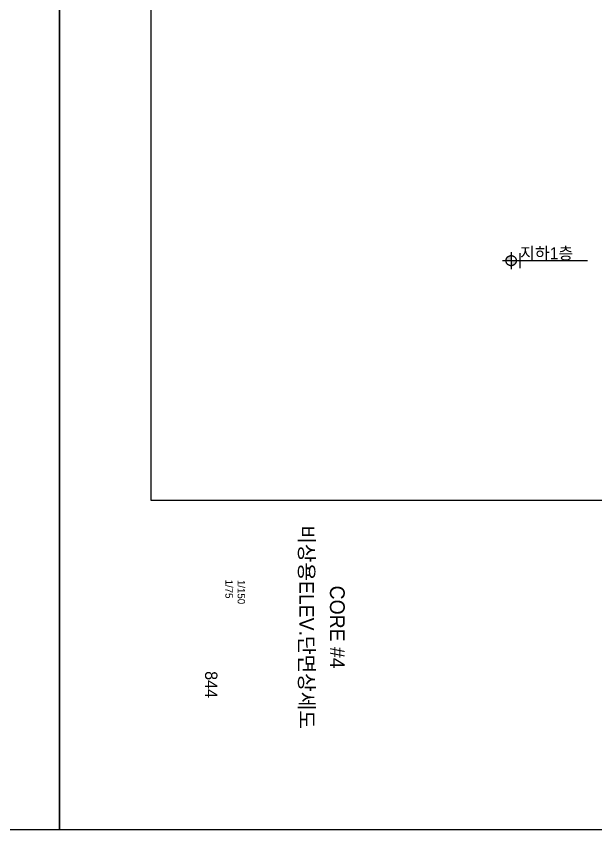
# Model space of a CAD drawing. Header units: millimetres. Extents: x 11948722 to 13111668, y -10771712 to -10232988.
# Drawn here: x 12205808 to 12217550, y -10587159 to -10570684 of the extents above; entities that cross this region are included whole.
import ezdxf
from ezdxf.enums import TextEntityAlignment as Align

# ---------------------------------------------------------------- set-up
doc = ezdxf.new("R2010")
doc.units = ezdxf.units.MM
doc.header["$LTSCALE"] = 150
doc.header["$MEASUREMENT"] = 0
doc.linetypes.add('Xref-계단단면도$0$CEN', pattern=[62, 60, -1, 0, -1])
doc.layers.get('Defpoints').update_dxf_attribs({"color": 117, "linetype": 'CONTINUOUS'})
for name, color, linetype in [('A-TXT-5.0', 3, 'CONTINUOUS'), ('TEX-SYM', 3, 'CONTINUOUS'), ('TXT1', 3, 'CONTINUOUS'), ('Xref-계단단면도$0$A-TXT-3.0', 3, 'CONTINUOUS'), ('Xref-계단단면도$0$SYM', 7, 'CONTINUOUS'), ('Xref-계단단면도$0$SYM-1', 7, 'CONTINUOUS')]:
    doc.layers.add(name, color=color, linetype=linetype)
doc.styles.add('Xref-계단단면도$0$돋움', font='')
doc.styles.add('돋움', font='')
doc.styles.get('Xref-계단단면도$0$돋움').set_extended_font_data('Dotum')
doc.styles.get('돋움').set_extended_font_data('Dotum')

msp = doc.modelspace()

# ---------------------------------------------------------------- hatches: boundary and pattern name
at = {"layer": 'Xref-계단단면도$0$SYM', "linetype": 'Xref-계단단면도$0$CEN'}
h = msp.add_hatch(color=7, dxfattribs=at)
h.paths.add_polyline_path([(12215938.7, -10575633.8), (12215835.5, -10575633.8), (12215835.5, -10575737, 0.4142136)])
h.paths.add_polyline_path([(12215835.5, -10575530.6, 0.4142136), (12215732.3, -10575633.8), (12215835.5, -10575633.8)])

# ---------------------------------------------------------------- linework, layer by layer
at = {"layer": 'Defpoints'}
msp.add_line((12216015.5, -10575783.8), (12216015.5, -10575483.8), dxfattribs=at)
msp.add_line((12216015.5, -10575783.8), (12216015.5, -10575483.8), dxfattribs=at)
at = {"layer": 'Defpoints', "ltscale": 1200}
for points in [[(12162131.5, -10524159.4), (12206681.5, -10524159.4), (12206681.5, -10587159.4), (12162131.5, -10587159.4)], [(12206681.5, -10524159.4), (12251231.5, -10524159.4), (12251231.5, -10587159.4), (12206681.5, -10587159.4)], [(12208534.4, -10580484.4), (12249484.4, -10580484.4), (12249484.4, -10525959.4), (12208534.4, -10525959.4)]]:
    msp.add_lwpolyline(points, close=True, dxfattribs=at)
at = {"layer": 'Xref-계단단면도$0$SYM', "color": 7, "linetype": 'Xref-계단단면도$0$CEN'}
for p, q in [((12215835.5, -10575461.8), (12215835.5, -10575805.8)), ((12215663.5, -10575633.8), (12216007.5, -10575633.8))]:
    msp.add_line(p, q, dxfattribs=at)
msp.add_circle((12215835.5, -10575633.8), 103.2, dxfattribs=at)
at = {"layer": 'Xref-계단단면도$0$SYM-1', "color": 7}
msp.add_line((12215663.5, -10575633.8), (12217385.3, -10575633.8), dxfattribs=at)

# ---------------------------------------------------------------- texts
at = {"layer": 'A-TXT-5.0', "style": '돋움'}
msp.add_text('844', height=250, rotation=270, dxfattribs=at).set_placement((12209759.3, -10584492.9), align=Align.MIDDLE_RIGHT)
at = {"layer": 'TEX-SYM', "color": 3, "style": '돋움'}
for s, p in [('비상용ELEV.단면상세도', (12211541.3, -10583054.6)), ('CORE #4', (12212163.8, -10583054.6))]:
    msp.add_text(s, height=300, rotation=270, dxfattribs=at).set_placement(p, align=Align.CENTER)
at = {"layer": 'TXT1', "color": 3, "style": '돋움'}
for s, p in [('1/75', (12210120.9, -10582284.7)), ('1/150', (12210368.3, -10582345.5))]:
    msp.add_text(s, height=150, rotation=270, dxfattribs=at).set_placement(p, align=Align.MIDDLE_CENTER)
at = {"layer": 'Xref-계단단면도$0$A-TXT-3.0', "style": 'Xref-계단단면도$0$돋움'}
msp.add_text('지하1층', height=240, dxfattribs=at).set_placement((12216015.5, -10575483.8), align=Align.MIDDLE_LEFT)

doc.saveas('drawing.dxf')
